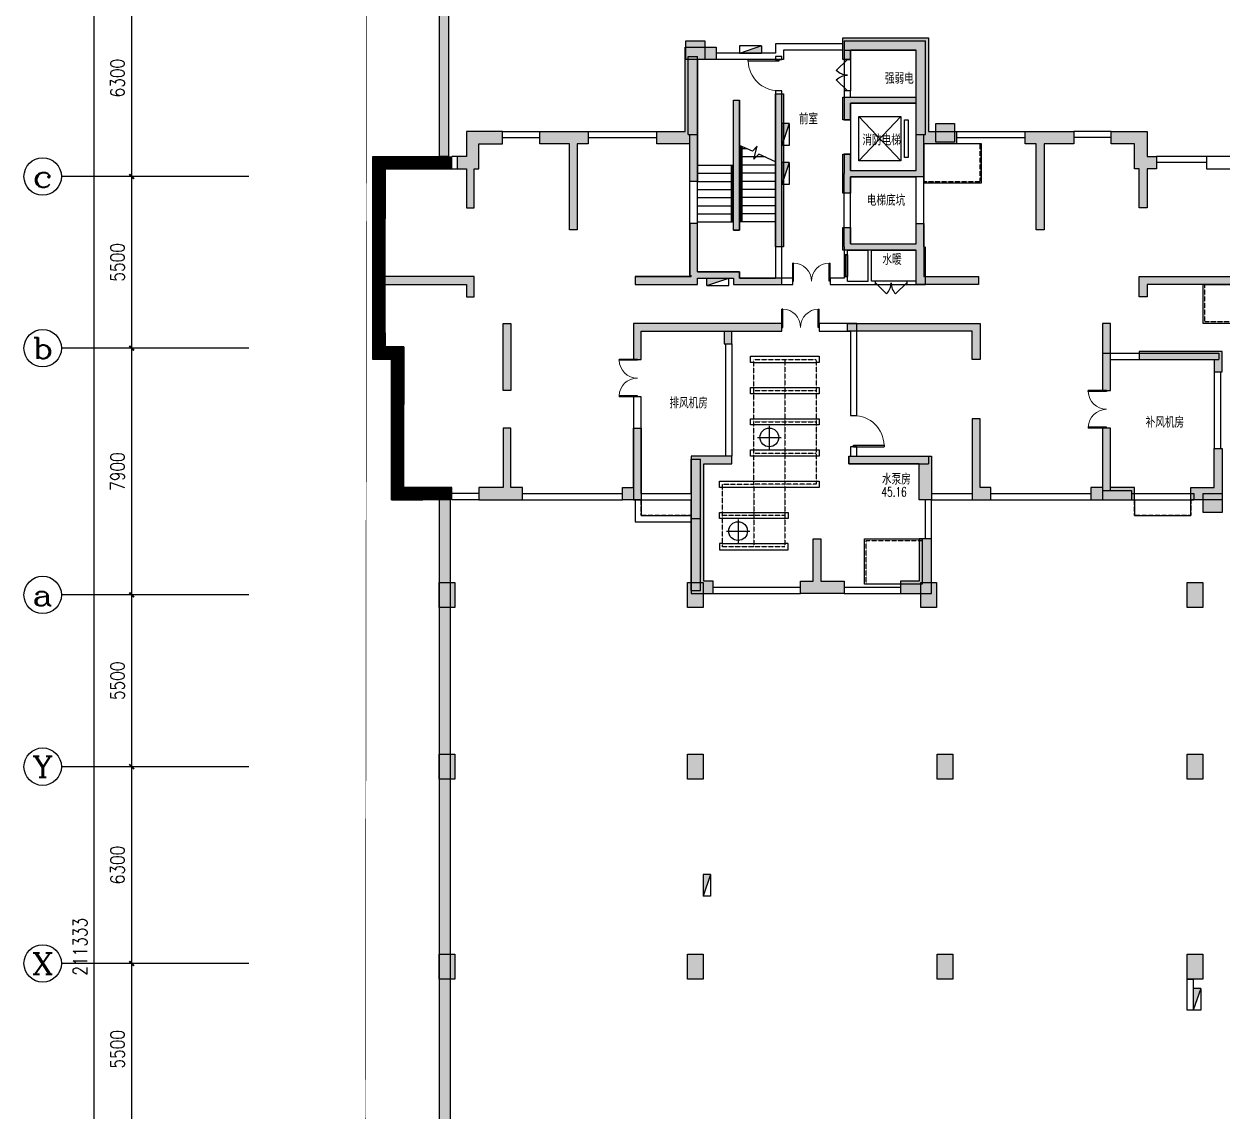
# Model space of a CAD drawing. Extents: x -1348811 to 123514, y -640545 to 749356.
# Drawn here: x -88142 to -49771, y 260032 to 294844 of the extents above; entities that cross this region are included whole.
import ezdxf
from ezdxf.enums import TextEntityAlignment as Align

# ---------------------------------------------------------------- set-up
doc = ezdxf.new("R2010")
doc.units = 0
doc.header["$LTSCALE"] = 10
doc.header["$MEASUREMENT"] = 0
doc.linetypes.add('DASH', pattern=[0.35, 0.25, -0.1])
doc.linetypes.add('DASHDOT', pattern=[25.4, 12.7, -6.35, 0, -6.35])
doc.layers.get('0').update_dxf_attribs({"linetype": 'CONTINUOUS'})
doc.layers.get('Defpoints').update_dxf_attribs({"linetype": 'CONTINUOUS'})
for name, color, linetype in [('AXIS', 3, 'CONTINUOUS'), ('AXIS_TEXT', 7, 'CONTINUOUS'), ('COLU', 1, 'CONTINUOUS'), ('COLU_HATCH', 252, 'CONTINUOUS'), ('DIM_SYMB', 3, 'CONTINUOUS'), ('dxsqt', 1, 'CONTINUOUS'), ('jlq', 1, 'CONTINUOUS'), ('JPS-J-0', 6, 'CONTINUOUS'), ('JPS-WALL', 7, 'CONTINUOUS'), ('JPS-X-TEXT', 1, 'CONTINUOUS'), ('JPS-XHS', 7, 'CONTINUOUS'), ('jz', 121, 'CONTINUOUS'), ('OUTLINE', 93, 'DASH'), ('PUB_HATCH', 9, 'CONTINUOUS'), ('STAIR', 9, 'CONTINUOUS'), ('TEXT', 7, 'CONTINUOUS'), ('wall', 8, 'CONTINUOUS'), ('WINDOW', 4, 'CONTINUOUS'), ('控制线', 5, 'CONTINUOUS'), ('防火分区', 6, 'CONTINUOUS')]:
    doc.layers.add(name, color=color, linetype=linetype)
doc.layers.get('防火分区').off()
doc.styles.add('_TCH_AXIS', font='COMPLEX', dxfattribs={"bigfont": 'GBCBIG'})
doc.styles.add('_TCH_SPACE', font='SIMPLEX', dxfattribs={"bigfont": 'GBCBIG'})
doc.styles.add('COMPLEX', font='COMPLEX')
doc.styles.add('DIM_FONT', font='SIMPLEX', dxfattribs={"width": 0.8, "bigfont": 'HZTXT'})
doc.styles.add('TEXT', font='tjromans.shx', dxfattribs={"width": 0.8, "height": 400, "bigfont": 'tjhztxt.shx'})
doc.dimstyles.new('DIMN150', dxfattribs={"dimscale": 1.5, "dimtxt": 300, "dimasz": 100, "dimexe": 250, "dimexo": 300, "dimgap": 150, "dimtad": 1, "dimdec": 0, "dimzin": 0, "dimdsep": 46, "dimtxsty": 'DIM_FONT', "dimblk": 'ARCHTICK', "dimcen": 0.09, "dimclrt": 7, "dimazin": 2, "dimtfac": 1, "dimtdec": 0, "dimtix": 1, "dimtmove": 2, "dimatfit": 3, "dimfxl": 0, "dimtolj": 1, "dimtzin": 0, "dimarcsym": 0})

# ---------------------------------------------------------------- blocks, each defined once
blk = doc.blocks.new('_ArchTick')
at = {"color": 0, "linetype": 'ByBlock', "const_width": 0.4}
blk.add_lwpolyline([(-0.5, -0.5), (0.5, 0.5)], dxfattribs=at)
blk = doc.blocks.new('*D1627')
at = {"layer": 'AXIS', "color": 0, "lineweight": -2}
for p, q in [((-6752, 0), (-11627, 0)), ((-11252, -211333), (-11252, 0)), ((-6752, -211333), (-11627, -211333))]:
    blk.add_line(p, q, dxfattribs=at)
at = {"layer": 'Defpoints', "color": 0}
for p in [(-11252, 0), (-6302, 0), (-6302, -211333)]:
    blk.add_point(p, dxfattribs=at)
at = {"layer": 'AXIS', "color": 0, "lineweight": -2, "xscale": 150, "yscale": 150, "zscale": 150}
for p, rotation in [((-11252, 0), 90), ((-11252, -211333), 270)]:
    blk.add_blockref('_ArchTick', p, dxfattribs=dict(at, rotation=rotation))
at = {"layer": 'AXIS', "color": 7, "insert": (-11702, -105667), "char_height": 450, "attachment_point": 5, "rotation": 90, "style": 'DIM_FONT'}
blk.add_mtext('\\A1;211333', dxfattribs=at)
blk = doc.blocks.new('*D1645')
at = {"layer": 'AXIS', "color": 0, "lineweight": -2}
for p, q in [((-6752, -106200), (-10427, -106200)), ((-10052, -111700), (-10052, -106200)), ((-6752, -111700), (-10427, -111700))]:
    blk.add_line(p, q, dxfattribs=at)
at = {"layer": 'Defpoints', "color": 0}
for p in [(-10052, -106200), (-6302, -106200), (-6302, -111700)]:
    blk.add_point(p, dxfattribs=at)
at = {"layer": 'AXIS', "color": 0, "lineweight": -2, "xscale": 150, "yscale": 150, "zscale": 150}
for p, rotation in [((-10052, -106200), 90), ((-10052, -111700), 270)]:
    blk.add_blockref('_ArchTick', p, dxfattribs=dict(at, rotation=rotation))
at = {"layer": 'AXIS', "color": 7, "insert": (-10502, -108950), "char_height": 450, "attachment_point": 5, "rotation": 90, "style": 'DIM_FONT'}
blk.add_mtext('\\A1;5500', dxfattribs=at)
blk = doc.blocks.new('*D1646')
at = {"layer": 'AXIS', "color": 0, "lineweight": -2}
for p, q in [((-6752, -99900), (-10427, -99900)), ((-10052, -106200), (-10052, -99900)), ((-6752, -106200), (-10427, -106200))]:
    blk.add_line(p, q, dxfattribs=at)
at = {"layer": 'Defpoints', "color": 0}
for p in [(-10052, -99900), (-6302, -99900), (-6302, -106200)]:
    blk.add_point(p, dxfattribs=at)
at = {"layer": 'AXIS', "color": 0, "lineweight": -2, "xscale": 150, "yscale": 150, "zscale": 150}
for p, rotation in [((-10052, -99900), 90), ((-10052, -106200), 270)]:
    blk.add_blockref('_ArchTick', p, dxfattribs=dict(at, rotation=rotation))
at = {"layer": 'AXIS', "color": 7, "insert": (-10502, -103050), "char_height": 450, "attachment_point": 5, "rotation": 90, "style": 'DIM_FONT'}
blk.add_mtext('\\A1;6300', dxfattribs=at)
blk = doc.blocks.new('*D1647')
at = {"layer": 'AXIS', "color": 0, "lineweight": -2}
for p, q in [((-6752, -94400), (-10427, -94400)), ((-10052, -99900), (-10052, -94400)), ((-6752, -99900), (-10427, -99900))]:
    blk.add_line(p, q, dxfattribs=at)
at = {"layer": 'Defpoints', "color": 0}
for p in [(-10052, -94400), (-6302, -94400), (-6302, -99900)]:
    blk.add_point(p, dxfattribs=at)
at = {"layer": 'AXIS', "color": 0, "lineweight": -2, "xscale": 150, "yscale": 150, "zscale": 150}
for p, rotation in [((-10052, -94400), 90), ((-10052, -99900), 270)]:
    blk.add_blockref('_ArchTick', p, dxfattribs=dict(at, rotation=rotation))
at = {"layer": 'AXIS', "color": 7, "insert": (-10502, -97150), "char_height": 450, "attachment_point": 5, "rotation": 90, "style": 'DIM_FONT'}
blk.add_mtext('\\A1;5500', dxfattribs=at)
blk = doc.blocks.new('*D1648')
at = {"layer": 'AXIS', "color": 0, "lineweight": -2}
for p, q in [((-6752, -86500), (-10427, -86500)), ((-10052, -94400), (-10052, -86500)), ((-6752, -94400), (-10427, -94400))]:
    blk.add_line(p, q, dxfattribs=at)
at = {"layer": 'Defpoints', "color": 0}
for p in [(-10052, -86500), (-6302, -86500), (-6302, -94400)]:
    blk.add_point(p, dxfattribs=at)
at = {"layer": 'AXIS', "color": 0, "lineweight": -2, "xscale": 150, "yscale": 150, "zscale": 150}
for p, rotation in [((-10052, -86500), 90), ((-10052, -94400), 270)]:
    blk.add_blockref('_ArchTick', p, dxfattribs=dict(at, rotation=rotation))
at = {"layer": 'AXIS', "color": 7, "insert": (-10502, -90450), "char_height": 450, "attachment_point": 5, "rotation": 90, "style": 'DIM_FONT'}
blk.add_mtext('\\A1;7900', dxfattribs=at)
blk = doc.blocks.new('*D1649')
at = {"layer": 'AXIS', "color": 0, "lineweight": -2}
for p, q in [((-6752, -81000), (-10427, -81000)), ((-10052, -86500), (-10052, -81000)), ((-6752, -86500), (-10427, -86500))]:
    blk.add_line(p, q, dxfattribs=at)
at = {"layer": 'Defpoints', "color": 0}
for p in [(-10052, -81000), (-6302, -81000), (-6302, -86500)]:
    blk.add_point(p, dxfattribs=at)
at = {"layer": 'AXIS', "color": 0, "lineweight": -2, "xscale": 150, "yscale": 150, "zscale": 150}
for p, rotation in [((-10052, -81000), 90), ((-10052, -86500), 270)]:
    blk.add_blockref('_ArchTick', p, dxfattribs=dict(at, rotation=rotation))
at = {"layer": 'AXIS', "color": 7, "insert": (-10502, -83750), "char_height": 450, "attachment_point": 5, "rotation": 90, "style": 'DIM_FONT'}
blk.add_mtext('\\A1;5500', dxfattribs=at)
blk = doc.blocks.new('*D1650')
at = {"layer": 'AXIS', "color": 0, "lineweight": -2}
for p, q in [((-6752, -74700), (-10427, -74700)), ((-10052, -81000), (-10052, -74700)), ((-6752, -81000), (-10427, -81000))]:
    blk.add_line(p, q, dxfattribs=at)
at = {"layer": 'Defpoints', "color": 0}
for p in [(-10052, -74700), (-6302, -74700), (-6302, -81000)]:
    blk.add_point(p, dxfattribs=at)
at = {"layer": 'AXIS', "color": 0, "lineweight": -2, "xscale": 150, "yscale": 150, "zscale": 150}
for p, rotation in [((-10052, -74700), 90), ((-10052, -81000), 270)]:
    blk.add_blockref('_ArchTick', p, dxfattribs=dict(at, rotation=rotation))
at = {"layer": 'AXIS', "color": 7, "insert": (-10502, -77850), "char_height": 450, "attachment_point": 5, "rotation": 90, "style": 'DIM_FONT'}
blk.add_mtext('\\A1;6300', dxfattribs=at)
blk = doc.blocks.new('_AXISO')
blk.add_circle((0, 0), 0.5)
at = {"layer": 'AXIS_TEXT', "style": 'COMPLEX', "width": 1.041667}
blk.add_attdef('A', text='', height=0.56, dxfattribs=at).set_placement((-0.25, -0.28), (0.25, -0.28), align=Align.FIT)
blk = doc.blocks.new('zw')
at = {"layer": 'COLU_HATCH'}
for points in [[(7900, -54356), (8500, -54356), (8500, -54956), (7900, -54956)], [(15900, -57006), (16500, -57006), (16500, -57606), (15900, -57606)], [(24470, -68856), (25070, -68856), (25070, -69456), (24470, -69456)], [(0, -71700), (500, -71700), (500, -72500), (0, -72500)], [(7950, -71700), (8450, -71700), (8450, -72500), (7950, -72500)], [(15420, -71700), (15920, -71700), (15920, -72500), (15420, -72500)], [(23950, -71700), (24450, -71700), (24450, -72500), (23950, -72500)], [(0, -77200), (500, -77200), (500, -78000), (0, -78000)], [(7950, -77200), (8450, -77200), (8450, -78000), (7950, -78000)], [(15950, -77200), (16450, -77200), (16450, -78000), (15950, -78000)], [(23950, -77200), (24450, -77200), (24450, -78000), (23950, -78000)], [(0, -83600), (500, -83600), (500, -84400), (0, -84400)], [(7950, -83600), (8450, -83600), (8450, -84400), (7950, -84400)], [(15950, -83600), (16450, -83600), (16450, -84400), (15950, -84400)], [(23950, -83600), (24450, -83600), (24450, -84400), (23950, -84400)]]:
    blk.add_hatch(color=256, dxfattribs=at).paths.add_polyline_path(points)
at = {"layer": 'COLU'}
for points in [[(7900, -54356), (8500, -54356), (8500, -54956), (7900, -54956)], [(15900, -57006), (16500, -57006), (16500, -57606), (15900, -57606)], [(24470, -68856), (25070, -68856), (25070, -69456), (24470, -69456)], [(0, -71700), (500, -71700), (500, -72500), (0, -72500)], [(7950, -71700), (8450, -71700), (8450, -72500), (7950, -72500)], [(15420, -71700), (15920, -71700), (15920, -72500), (15420, -72500)], [(23950, -71700), (24450, -71700), (24450, -72500), (23950, -72500)], [(0, -77200), (500, -77200), (500, -78000), (0, -78000)], [(7950, -77200), (8450, -77200), (8450, -78000), (7950, -78000)], [(15950, -77200), (16450, -77200), (16450, -78000), (15950, -78000)], [(23950, -77200), (24450, -77200), (24450, -78000), (23950, -78000)], [(0, -83600), (500, -83600), (500, -84400), (0, -84400)], [(7950, -83600), (8450, -83600), (8450, -84400), (7950, -84400)], [(15950, -83600), (16450, -83600), (16450, -84400), (15950, -84400)], [(23950, -83600), (24450, -83600), (24450, -84400), (23950, -84400)]]:
    blk.add_lwpolyline(points, close=True, dxfattribs=at)
blk = doc.blocks.new('jlqq')
at = {"layer": 'PUB_HATCH'}
for points in [[(1455, -3373), (380, -189), (1234, 97), (1138, 382), (0, 0), (1155, -3422), (1155, -65271), (1455, -65271)], [(1505, -76271), (1155, -76271), (1155, -96915), (65105, -96915), (65105, -96565), (1505, -96565)]]:
    blk.add_hatch(color=256, dxfattribs=at).paths.add_polyline_path(points)
at = {"layer": 'jlq'}
for p, q in [((1155, -3422), (1155, -65271)), ((1455, -3373), (1455, -65271)), ((1455, -65271), (1155, -65271)), ((1155, -76271), (1155, -96915)), ((1505, -76271), (1155, -76271)), ((1505, -76271), (1505, -96565))]:
    blk.add_line(p, q, dxfattribs=at)
blk = doc.blocks.new('DTTT')
at = {"layer": 'jz'}
for p, q in [((748, -792), (-748, 792)), ((-748, -792), (748, 792))]:
    blk.add_line(p, q, dxfattribs=at)
for points in [[(-1003, -673), (-1003, 673), (-871, 673), (-871, -673)], [(-748, -792), (-748, 792), (748, 792), (748, -792)]]:
    blk.add_lwpolyline(points, close=True, dxfattribs=at)
blk = doc.blocks.new('Manhole')
for p, q in [((500, -875), (500, -125)), ((125, -500), (875, -500))]:
    blk.add_line(p, q)
blk.add_circle((500, -500), 300)
blk = doc.blocks.new('DXHS')
at = {"layer": 'JPS-XHS'}
blk.add_hatch(color=256, dxfattribs=at).paths.add_polyline_path([(-350, 240), (-350, 0), (350, 0)])
at = {"layer": 'JPS-XHS', "linetype": 'Continuous'}
for p, q in [((-350, 240), (-350, 0)), ((-350, 240), (350, 240)), ((-350, 0), (350, 0)), ((350, 240), (350, 0))]:
    blk.add_line(p, q, dxfattribs=at)
at = {"layer": 'JPS-XHS'}
blk.add_line((-350, 240), (350, 0), dxfattribs=at)
blk = doc.blocks.new('A$C154042D1')
at = {"layer": 'JPS-XHS'}
for p, rotation in [((13000, -2800), 270), ((13000, -4050), 270), ((44850, -7400), 180)]:
    blk.add_blockref('DXHS', p, dxfattribs=dict(at, rotation=rotation))
at = {"layer": 'JPS-XHS', "xscale": -1}
for p, rotation in [((42800, -2800), 90), ((42800, -4050), 90), ((10950, -7400), 180)]:
    blk.add_blockref('DXHS', p, dxfattribs=dict(at, rotation=rotation))
blk = doc.blocks.new('D-JG--1F')
at = {"layer": 'PUB_HATCH'}
h = blk.add_hatch(color=256, dxfattribs=at)
h.paths.add_polyline_path([(21450, -10000), (19050, -10000), (19050, -10400), (18800, -10400), (18800, -9750), (21450, -9750)])
h.paths.add_polyline_path([(30950, -400), (30950, 300), (28200, 300), (28200, -2700), (27300, -2700), (27300, -3100), (28350, -3100), (28350, -4150), (30700, -4150), (30700, -4675), (30950, -4675), (30950, -3425), (30700, -3425), (30700, -3950), (28600, -3950), (28600, -1800), (30700, -1800), (30700, -2325), (30950, -2325), (30950, -1600), (28600, -1600), (28600, -100), (30700, -100), (30700, -400)])
h.paths.add_polyline_path([(35600, -7600), (35600, -7400), (34450, -7400), (34450, -7600), (32900, -7600), (32900, -7400), (34250, -7400), (34250, -7200), (35600, -7200), (35600, -5650), (35850, -5650), (35850, -7350), (37600, -7350), (37600, -7600)])
h.paths.add_polyline_path([(24750, -3100), (25100, -3100), (25100, -2700), (23550, -2700), (23550, -3100), (24500, -3100), (24500, -5850), (24750, -5850)])
h.paths.add_polyline_path([(39100, -2700), (39100, -3100), (39450, -3100), (39450, -5850), (39700, -5850), (39700, -3100), (40650, -3100), (40650, -2700)])
h.paths.add_polyline_path([(37650, -8850), (37650, -10000), (37400, -10000), (37400, -9100), (34750, -9100), (34750, -9500), (34500, -9500), (34500, -9100), (32900, -9100), (32900, -8850)])
h.paths.add_polyline_path([(42750, -7350), (46000, -7350), (46000, -8250), (45600, -8250), (45600, -7600), (43000, -7600), (43000, -8000), (42750, -8000)])
h.paths.add_polyline_path([(19800, -14100), (19050, -14100), (19050, -12850), (18800, -12850), (18800, -14500), (19800, -14500)])
h.paths.add_polyline_path([(22625, -14100), (23000, -14100), (23000, -14500), (21600, -14500), (21600, -14100), (22375, -14100), (22375, -12200), (22625, -12200)])
h.paths.add_polyline_path([(26800, -14500), (26200, -14500), (26200, -14100), (26550, -14100), (26550, -11900), (26800, -11900)])
h.paths.add_polyline_path([(22625, -11000), (22375, -11000), (22375, -8850), (22625, -8850)])
h.paths.add_polyline_path([(29100, -17100), (29100, -17500), (28100, -17500), (28100, -15750), (28500, -15750), (28500, -17100)])
h.paths.add_polyline_path([(32300, -17100), (31900, -17100), (31900, -15750), (31650, -15750), (31650, -17100), (30900, -17100), (30900, -17500), (32300, -17500)])
h.paths.add_polyline_path([(35800, -17500), (35100, -17500), (35100, -17100), (35400, -17100), (35400, -13350), (34500, -13350), (34500, -13100), (35800, -13100)])
h.paths.add_polyline_path([(28100, -14500), (28500, -14500), (28500, -13350), (30750, -13350), (30750, -13100), (28100, -13100)])
h.paths.add_polyline_path([(26800, -10000), (26800, -9100), (30800, -9100), (30800, -8850), (26550, -8850), (26550, -10000)])
h.paths.add_polyline_path([(28350, -5650), (28350, -7350), (26600, -7350), (26600, -7600), (28600, -7600), (28600, -6500), (30950, -6500), (30950, -6500), (30950, -5775), (30700, -5775), (30700, -6300), (28600, -6300), (28600, -5650)])
h.paths.add_polyline_path([(33100, -1500), (32850, -1500), (32850, -6400), (33100, -6400)])
h.paths.add_polyline_path([(35600, -400), (35600, -4300), (35850, -4300), (35850, -3100), (36900, -3100), (36900, -2700), (36000, -2700), (36000, 0), (35000, 0), (35000, -400)])
h.paths.add_polyline_path([(38000, -14100), (37650, -14100), (37650, -12200), (37400, -12200), (37400, -14500), (38000, -14500)])
h.paths.add_polyline_path([(41575, -8850), (41575, -11000), (41825, -11000), (41825, -8850)])
h.paths.add_polyline_path([(42600, -14100), (42600, -14500), (41200, -14500), (41200, -14100), (41575, -14100), (41575, -12200), (41825, -12200), (41825, -14100)])
h.paths.add_polyline_path([(45000, -14100), (45000, -12850), (45400, -12850), (45400, -14500), (44400, -14500), (44400, -14100)])
h.paths.add_polyline_path([(45600, -9150), (45600, -9600), (45000, -9600), (45000, -10000), (45000, -10000), (45000, -11450), (45400, -11450), (45400, -10000), (46000, -10000), (46000, -9150)])
h.paths.add_polyline_path([(45600, -3900), (45600, -5500), (46000, -5500), (46000, -3500), (44900, -3500), (44900, -3900)])
h.paths.add_polyline_path([(34250, -1700), (34250, -5860), (34450, -5860), (34450, -1700)])
h.paths.add_polyline_path([(34250, -1700), (34250, -5860), (34450, -5860), (34450, -1700)])
h.paths.add_polyline_path([(14550, -7350), (21450, -7350), (21450, -8000), (21200, -8000), (21200, -7600), (18125, -7600), (18125, -10000), (17875, -10000), (17875, -7600), (14800, -7600), (14800, -8000), (14550, -8000)])
h.paths.add_polyline_path([(14550, -10000), (16950, -10000), (16950, -10400), (17200, -10400), (17200, -9750), (14550, -9750)])
h.paths.add_polyline_path([(5050, -400), (5050, 300), (7800, 300), (7800, -2700), (8700, -2700), (8700, -3100), (7650, -3100), (7650, -4150), (5300, -4150), (5300, -4675), (5050, -4675), (5050, -3425), (5300, -3425), (5300, -3950), (7400, -3950), (7400, -1800), (5300, -1800), (5300, -2325), (5050, -2325), (5050, -1600), (7400, -1600), (7400, -100), (5300, -100), (5300, -400)])
h.paths.add_polyline_path([(400, -7600), (400, -7400), (1550, -7400), (1550, -7600), (3100, -7600), (3100, -7400), (1750, -7400), (1750, -7200), (400, -7200), (400, -5650), (150, -5650), (150, -7350), (-1600, -7350), (-1600, -7600)])
h.paths.add_polyline_path([(11250, -3100), (10900, -3100), (10900, -2700), (12450, -2700), (12450, -3100), (11500, -3100), (11500, -5850), (11250, -5850)])
h.paths.add_polyline_path([(-3100, -2700), (-3100, -3100), (-3450, -3100), (-3450, -5850), (-3700, -5850), (-3700, -3100), (-4650, -3100), (-4650, -2700)])
h.paths.add_polyline_path([(-1650, -8850), (-1650, -10000), (-1400, -10000), (-1400, -9100), (1250, -9100), (1250, -9500), (1500, -9500), (1500, -9100), (3100, -9100), (3100, -8850)])
h.paths.add_polyline_path([(-6750, -7350), (-10000, -7350), (-10000, -8250), (-9600, -8250), (-9600, -7600), (-7000, -7600), (-7000, -8000), (-6750, -8000)])
h.paths.add_polyline_path([(16200, -14100), (16950, -14100), (16950, -12850), (17200, -12850), (17200, -14500), (16200, -14500)])
h.paths.add_polyline_path([(13375, -14100), (13000, -14100), (13000, -14500), (14400, -14500), (14400, -14100), (13625, -14100), (13625, -12200), (13375, -12200)])
h.paths.add_polyline_path([(9200, -14500), (9800, -14500), (9800, -14100), (9450, -14100), (9450, -11900), (9200, -11900)])
h.paths.add_polyline_path([(13375, -11000), (13625, -11000), (13625, -8850), (13375, -8850)])
h.paths.add_polyline_path([(6900, -17100), (6900, -17500), (7900, -17500), (7900, -15750), (7500, -15750), (7500, -17100)])
h.paths.add_polyline_path([(3700, -17100), (4100, -17100), (4100, -15750), (4350, -15750), (4350, -17100), (5100, -17100), (5100, -17500), (3700, -17500)])
h.paths.add_polyline_path([(200, -17500), (900, -17500), (900, -17100), (600, -17100), (600, -13350), (1500, -13350), (1500, -13100), (200, -13100)])
h.paths.add_polyline_path([(7900, -14500), (7500, -14500), (7500, -13350), (5250, -13350), (5250, -13100), (7900, -13100)])
h.paths.add_polyline_path([(9200, -10000), (9200, -9100), (5200, -9100), (5200, -8850), (9450, -8850), (9450, -10000)])
h.paths.add_polyline_path([(7650, -5650), (7650, -7350), (9400, -7350), (9400, -7600), (7400, -7600), (7400, -6500), (5050, -6500), (5050, -6500), (5050, -5775), (5300, -5775), (5300, -6300), (7400, -6300), (7400, -5650)])
h.paths.add_polyline_path([(2900, -1500), (3150, -1500), (3150, -6400), (2900, -6400)])
h.paths.add_polyline_path([(400, -400), (400, -4300), (150, -4300), (150, -3100), (-900, -3100), (-900, -2700), (0, -2700), (0, 0), (1000, 0), (1000, -400)])
h.paths.add_polyline_path([(-2000, -14100), (-1650, -14100), (-1650, -12200), (-1400, -12200), (-1400, -14500), (-2000, -14500)])
h.paths.add_polyline_path([(-5575, -8850), (-5575, -11000), (-5825, -11000), (-5825, -8850)])
h.paths.add_polyline_path([(-6600, -14100), (-6600, -14500), (-5200, -14500), (-5200, -14100), (-5575, -14100), (-5575, -12200), (-5825, -12200), (-5825, -14100)])
h.paths.add_polyline_path([(-9000, -14100), (-9000, -12850), (-9400, -12850), (-9400, -14500), (-8400, -14500), (-8400, -14100)])
h.paths.add_polyline_path([(-9600, -9150), (-9600, -9600), (-9000, -9600), (-9000, -10000), (-9000, -10000), (-9000, -11450), (-9400, -11450), (-9400, -10000), (-10000, -10000), (-10000, -9150)])
h.paths.add_polyline_path([(-9600, -3900), (-9600, -5500), (-10000, -5500), (-10000, -3500), (-8900, -3500), (-8900, -3900)])
h.paths.add_polyline_path([(1750, -1700), (1750, -5860), (1550, -5860), (1550, -1700)])
h.paths.add_polyline_path([(1750, -1700), (1750, -5860), (1550, -5860), (1550, -1700)])
edge = h.paths.add_edge_path(flags=17)
edge.add_line((17875, -5500), (18125, -5500))
edge.add_line((18125, -5500), (18125, -3900))
edge.add_line((18125, -3900), (19300, -3900))
edge.add_line((19300, -3900), (19300, -3500))
edge.add_line((19300, -3500), (16700, -3500))
edge.add_line((16700, -3500), (16700, -3900))
edge.add_line((16700, -3900), (17875, -3900))
edge.add_line((17875, -3900), (17875, -5500))
edge.add_line((17875, -5500), (18125, -5500))
h.paths.add_polyline_path([(17875, -5500), (18125, -5500), (18125, -3900), (19300, -3900), (19300, -3500), (16700, -3500), (16700, -3900), (17875, -3900)], flags=17)
edge = h.paths.add_edge_path()
edge.add_line((21600, -3100), (22350, -3100))
edge.add_line((22350, -3100), (22350, -2700))
edge.add_line((22350, -2700), (21200, -2700))
edge.add_line((21200, -2700), (21200, -3500))
edge.add_line((21200, -3500), (20900, -3500))
edge.add_line((20900, -3500), (20900, -3900))
edge.add_line((20900, -3900), (21200, -3900))
edge.add_line((21200, -3900), (21200, -5150))
edge.add_line((21200, -5150), (21450, -5150))
edge.add_line((21450, -5150), (21450, -3900))
edge.add_line((21450, -3900), (21600, -3900))
edge.add_line((21600, -3900), (21600, -3100))
edge.add_line((42600, -3100), (41850, -3100))
edge.add_line((41850, -3100), (41850, -2700))
edge.add_line((41850, -2700), (43000, -2700))
edge.add_line((43000, -2700), (43000, -3500))
edge.add_line((43000, -3500), (43300, -3500))
edge.add_line((43300, -3500), (43300, -3900))
edge.add_line((43300, -3900), (43000, -3900))
edge.add_line((43000, -3900), (43000, -5150))
edge.add_line((43000, -5150), (42750, -5150))
edge.add_line((42750, -5150), (42750, -3900))
edge.add_line((42750, -3900), (42600, -3900))
edge.add_line((42600, -3900), (42600, -3100))
edge.add_line((14400, -3100), (13650, -3100))
edge.add_line((13650, -3100), (13650, -2700))
edge.add_line((13650, -2700), (14800, -2700))
edge.add_line((14800, -2700), (14800, -3500))
edge.add_line((14800, -3500), (15100, -3500))
edge.add_line((15100, -3500), (15100, -3900))
edge.add_line((15100, -3900), (14800, -3900))
edge.add_line((14800, -3900), (14800, -5150))
edge.add_line((14800, -5150), (14550, -5150))
edge.add_line((14550, -5150), (14550, -3900))
edge.add_line((14550, -3900), (14400, -3900))
edge.add_line((14400, -3900), (14400, -3100))
edge.add_line((-6600, -3100), (-5850, -3100))
edge.add_line((-5850, -3100), (-5850, -2700))
edge.add_line((-5850, -2700), (-7000, -2700))
edge.add_line((-7000, -2700), (-7000, -3500))
edge.add_line((-7000, -3500), (-7300, -3500))
edge.add_line((-7300, -3500), (-7300, -3900))
edge.add_line((-7300, -3900), (-7000, -3900))
edge.add_line((-7000, -3900), (-7000, -5150))
edge.add_line((-7000, -5150), (-6750, -5150))
edge.add_line((-6750, -5150), (-6750, -3900))
edge.add_line((-6750, -3900), (-6600, -3900))
edge.add_line((-6600, -3900), (-6600, -3100))
for points in [[(1750, -1700), (1550, -1700), (1550, -5860), (1750, -5860)], [(-5850, -3100), (-5850, -2700), (-7000, -2700), (-7000, -3500), (-7300, -3500), (-7300, -3900), (-7000, -3900), (-7000, -5150), (-6750, -5150), (-6750, -3900), (-6600, -3900), (-6600, -3100)], [(14400, -3900), (14550, -3900), (14550, -5150), (14800, -5150), (14800, -3900), (15100, -3900), (15100, -3500), (14800, -3500), (14800, -2700), (13650, -2700), (13650, -3100), (14400, -3100)]]:
    blk.add_hatch(color=256, dxfattribs=at).paths.add_polyline_path(points)
at = {"layer": 'dxsqt'}
for points in [[(400, -400), (400, -4300), (150, -4300), (150, -3100), (-900, -3100), (-900, -2700), (0, -2700), (0, 0), (1000, 0), (1000, -400), (400, -400)], [(5050, -400), (5050, 300), (7800, 300), (7800, -2700), (8700, -2700), (8700, -3100), (7650, -3100), (7650, -4150), (5300, -4150), (5300, -4675), (5050, -4675), (5050, -3425), (5300, -3425), (5300, -3950), (7400, -3950), (7400, -1800), (5300, -1800), (5300, -2325), (5050, -2325), (5050, -1600), (7400, -1600), (7400, -100), (5300, -100), (5300, -400), (5050, -400)], [(-6600, -3100), (-5850, -3100), (-5850, -2700), (-7000, -2700), (-7000, -3500), (-7300, -3500), (-7300, -3900), (-7000, -3900), (-7000, -5150), (-6750, -5150), (-6750, -3900), (-6600, -3900), (-6600, -3100)], [(-3100, -2700), (-3100, -3100), (-3450, -3100), (-3450, -5850), (-3700, -5850), (-3700, -3100), (-4650, -3100), (-4650, -2700), (-3100, -2700)], [(11250, -3100), (10900, -3100), (10900, -2700), (12450, -2700), (12450, -3100), (11500, -3100), (11500, -5850), (11250, -5850), (11250, -3100)], [(14400, -3100), (13650, -3100), (13650, -2700), (14800, -2700), (14800, -3500), (15100, -3500), (15100, -3900), (14800, -3900), (14800, -5150), (14550, -5150), (14550, -3900), (14400, -3900), (14400, -3100)], [(-9600, -3900), (-9600, -5500), (-10000, -5500), (-10000, -3500), (-8900, -3500), (-8900, -3900), (-9600, -3900)], [(17875, -5500), (18125, -5500), (18125, -3900), (19300, -3900), (19300, -3500), (16700, -3500), (16700, -3900), (17875, -3900), (17875, -5500), (18125, -5500)], [(7650, -5650), (7650, -7350), (9400, -7350), (9400, -7600), (7400, -7600), (7400, -6500), (5050, -6500), (5050, -6500), (5050, -6500), (5050, -5775), (5300, -5775), (5300, -6300), (7400, -6300), (7400, -5650), (7650, -5650)], [(-6750, -7350), (-10000, -7350), (-10000, -8250), (-9600, -8250), (-9600, -7600), (-7000, -7600), (-7000, -8000), (-6750, -8000), (-6750, -7350)], [(14550, -7350), (21450, -7350), (21450, -8000), (21200, -8000), (21200, -7600), (18125, -7600), (18125, -10000), (17875, -10000), (17875, -7600), (14800, -7600), (14800, -8000), (14550, -8000), (14550, -7350)], [(-9600, -9150), (-9600, -9600), (-9000, -9600), (-9000, -10000), (-9000, -10000), (-9000, -11450), (-9400, -11450), (-9400, -10000), (-10000, -10000), (-10000, -9150), (-9600, -9150)], [(-1650, -8850), (-1650, -10000), (-1400, -10000), (-1400, -9100), (1250, -9100), (1250, -9500), (1500, -9500), (1500, -9100), (3100, -9100), (3100, -8850), (-1650, -8850)], [(-6600, -14100), (-6600, -14500), (-5200, -14500), (-5200, -14100), (-5575, -14100), (-5575, -12200), (-5825, -12200), (-5825, -14100), (-6600, -14100)], [(9200, -14500), (9800, -14500), (9800, -14100), (9450, -14100), (9450, -11900), (9200, -11900), (9200, -14500)], [(13375, -14100), (13000, -14100), (13000, -14500), (14400, -14500), (14400, -14100), (13625, -14100), (13625, -12200), (13375, -12200), (13375, -14100)], [(-9000, -14100), (-9000, -12850), (-9400, -12850), (-9400, -14500), (-8400, -14500), (-8400, -14100), (-9000, -14100)], [(16200, -14100), (16950, -14100), (16950, -12850), (17200, -12850), (17200, -14500), (16200, -14500), (16200, -14100)], [(200, -17500), (900, -17500), (900, -17100), (600, -17100), (600, -13350), (1500, -13350), (1500, -13100), (200, -13100), (200, -17500)], [(7900, -14500), (7500, -14500), (7500, -13350), (5250, -13350), (5250, -13100), (7900, -13100), (7900, -14500)], [(3700, -17100), (4100, -17100), (4100, -15750), (4350, -15750), (4350, -17100), (5100, -17100), (5100, -17500), (3700, -17500), (3700, -17100)], [(6900, -17100), (6900, -17500), (7900, -17500), (7900, -15750), (7500, -15750), (7500, -17100), (6900, -17100)]]:
    blk.add_lwpolyline(points, dxfattribs=at)
for points in [[(2900, -1500), (3150, -1500), (3150, -6400), (2900, -6400)], [(1750, -1700), (1750, -5860), (1550, -5860), (1550, -1700)], [(1750, -1700), (1750, -5860), (1550, -5860), (1550, -1700)], [(400, -7600), (400, -7400), (1550, -7400), (1550, -7600), (3100, -7600), (3100, -7400), (1750, -7400), (1750, -7200), (400, -7200), (400, -5650), (150, -5650), (150, -7350), (-1600, -7350), (-1600, -7600)], [(-5575, -8850), (-5575, -11000), (-5825, -11000), (-5825, -8850)], [(9200, -10000), (9200, -9100), (5200, -9100), (5200, -8850), (9450, -8850), (9450, -10000)], [(13375, -11000), (13625, -11000), (13625, -8850), (13375, -8850)], [(14550, -10000), (16950, -10000), (16950, -10400), (17200, -10400), (17200, -9750), (14550, -9750)], [(-2000, -14100), (-1650, -14100), (-1650, -12200), (-1400, -12200), (-1400, -14500), (-2000, -14500)]]:
    blk.add_lwpolyline(points, close=True, dxfattribs=at)
blk = doc.blocks.new('$DorLib2D$00000002')
for p, q in [((-0.5, 0), (-0.5, 0.4875)), ((-0.475, 0.4875), (-0.5, 0.4875)), ((-0.475, 0), (-0.475, 0.4875)), ((0.475, 0), (0.475, 0.4875)), ((0.475, 0.4875), (0.5, 0.4875)), ((0.5, 0), (0.5, 0.4875)), ((-0.5, 0), (-0.475, 0)), ((0.5, 0), (0.475, 0))]:
    blk.add_line(p, q)
at = {"lineweight": 13}
for centre, start, end in [((-0.4875, 0), 0, 88.53072), ((0.4875, 0), 91.46928, 180)]:
    blk.add_arc(centre, 0.4875, start, end, dxfattribs=at)
blk = doc.blocks.new('$DorLib2D$00000001')
for p, q in [((0.45, 0.975), (0.5, 0.975)), ((0.45, 0), (0.45, 0.975)), ((0.5, 0), (0.5, 0.975)), ((0.5, 0), (0.45, 0))]:
    blk.add_line(p, q)
at = {"lineweight": 13}
blk.add_arc((0.475, 0), 0.975, 91.4693, 180, dxfattribs=at)
blk = doc.blocks.new('$WINLIB2D$00000001')
for p, q in [((-0.5, 0.5), (0.5, 0.5)), ((-0.5, 0.5), (-0.5, -0.5)), ((0.5, 0.167), (-0.5, 0.167)), ((0.5, -0.5), (0.5, 0.5)), ((0.5, -0.167), (-0.5, -0.167)), ((-0.5, -0.5), (0.5, -0.5))]:
    blk.add_line(p, q)
blk = doc.blocks.new('$DorLib2D$00000116')
at = {"color": 0}
for p, q in [((-0.5, 0), (-0.146, 0.354)), ((0.5, 0), (0.146, 0.354))]:
    blk.add_line(p, q, dxfattribs=at)
for centre, start, end in [((-0.5, 0), 0, 45), ((0.5, 0), 135, 180)]:
    blk.add_arc(centre, 0.5, start, end, dxfattribs=at)
blk = doc.blocks.new('zzzz')
at = {"layer": 'DIM_SYMB'}
blk.add_lwpolyline([(-13430, -76214), (-13967, -75972), (-14123, -76132), (-14017, -75718), (-14172, -75879), (-14580, -75694)], dxfattribs=at)
for points in [[(-15390, -76324, 0, 0, 0), (-15390, -77844, 80, 0, 0), (-15390, -78144, 0, 0, 0)], [(-13970, -78144, 0, 0, 0), (-13970, -76476, 80, 0, 0), (-13970, -76176, 0, 0, 0)]]:
    blk.add_lwpolyline(points, format="xyseb", dxfattribs=at)
at = {"layer": 'JPS-J-0', "linetype": 'DASH'}
for p, q in [((-13130, -82544), (-13130, -86544)), ((-14130, -83544), (-12130, -83544)), ((-14130, -84544), (-12130, -84544)), ((-14130, -85544), (-12130, -85544)), ((-13130, -86544), (-14130, -86544)), ((-14130, -86544), (-14130, -88544)), ((-13130, -87544), (-15130, -87544))]:
    blk.add_line(p, q, dxfattribs=at)
for points in [[(-8680, -75644), (-8680, -76844), (-6880, -76844), (-6880, -75644)], [(320, -80144), (1520, -80144), (1520, -81344), (320, -81344)], [(-8730, -88344), (-8730, -89744), (-10530, -89744), (-10530, -88344)]]:
    blk.add_lwpolyline(points, close=True, dxfattribs=at)
at = {"layer": 'JPS-J-0'}
for points in [[(-8680, -75644), (-8680, -76894), (-6830, -76894), (-6830, -75644)], [(270, -80144), (1520, -80144), (1520, -81394), (270, -81394)], [(-8730, -88294), (-8730, -89744), (-10580, -89744), (-10580, -88294)]]:
    blk.add_lwpolyline(points, close=True, dxfattribs=at)
at = {"layer": 'JPS-J-0', "color": 2}
for points in [[(-14130, -82644), (-14230, -82644), (-14230, -82444), (-12030, -82444), (-12030, -82644), (-12130, -82644)], [(-14130, -82644), (-12130, -82644)], [(-14130, -83644), (-14230, -83644), (-14230, -83444), (-14130, -83444)], [(-14130, -83444), (-12130, -83444)], [(-12130, -83644), (-14130, -83644)], [(-12130, -83444), (-12030, -83444), (-12030, -83644), (-12130, -83644)], [(-14130, -84644), (-14230, -84644), (-14230, -84444), (-14130, -84444)], [(-14130, -84444), (-12130, -84444)], [(-12130, -84644), (-14130, -84644)], [(-12130, -84444), (-12030, -84444), (-12030, -84644), (-12130, -84644)], [(-14130, -85644), (-14230, -85644), (-14230, -85444), (-14130, -85444)], [(-14130, -85444), (-12130, -85444)], [(-12130, -85444), (-12030, -85444), (-12030, -85644), (-12130, -85644)], [(-12130, -85644), (-14130, -85644)], [(-15130, -86644), (-15230, -86644), (-15230, -86444), (-15130, -86444)], [(-15130, -86444), (-12130, -86444)], [(-12130, -86644), (-15130, -86644)], [(-12130, -86444), (-12030, -86444), (-12030, -86644), (-12130, -86644)], [(-15130, -87644), (-15230, -87644), (-15230, -87444), (-15130, -87444)], [(-15130, -87444), (-13130, -87444)], [(-13130, -87444), (-13030, -87444), (-13030, -87644), (-13130, -87644)], [(-13130, -87644), (-15130, -87644)], [(-15130, -88444), (-15230, -88444), (-15230, -88644), (-13030, -88644), (-13030, -88444), (-13130, -88444)], [(-15130, -88444), (-13130, -88444)]]:
    blk.add_lwpolyline(points, dxfattribs=at)
at = {"layer": 'JPS-J-0', "linetype": 'DASH'}
for points in [[(-14130, -86544), (-14130, -82544), (-12130, -82544), (-12130, -86544), (-13130, -86544), (-13130, -88544), (-15130, -88544), (-15130, -86544), (-14130, -86544)], [(-14130, -85544), (-12130, -85544)]]:
    blk.add_lwpolyline(points, dxfattribs=at)
at = {"layer": 'OUTLINE'}
for points in [[(-17730, -87044), (-16130, -87044), (-16130, -87544), (-17730, -87544)], [(-1930, -87044), (-130, -87044), (-130, -87544), (-1930, -87544)]]:
    blk.add_lwpolyline(points, close=True, dxfattribs=at)
at = {"layer": 'PUB_HATCH', "const_width": 400}
blk.add_lwpolyline([(-24000, -87044), (-24000, -86844), (-25530, -86844), (-25530, -82344), (-26130, -82344), (-26130, -76244), (-24000, -76244), (-24000, -76044)], dxfattribs=at)
at = {"layer": 'STAIR'}
for p, q in [((-11030, -74869), (-11030, -75969)), ((-14550, -75804), (-14580, -75804)), ((-14550, -75708), (-14550, -78144)), ((-14510, -75726), (-14510, -78144)), ((-14337, -75804), (-14510, -75804)), ((-14039, -75804), (-14100, -75804)), ((-15930, -76324), (-14850, -76324)), ((-14850, -76324), (-14850, -78144)), ((-14850, -76324), (-14810, -76324)), ((-14810, -76324), (-14810, -78144)), ((-14810, -76324), (-14780, -76324)), ((-14550, -76064), (-14580, -76064)), ((-14550, -76324), (-14580, -76324)), ((-13762, -76064), (-14510, -76064)), ((-13430, -76324), (-14510, -76324)), ((-15930, -76584), (-14850, -76584)), ((-14850, -76584), (-14810, -76584)), ((-14810, -76584), (-14780, -76584)), ((-14810, -76584), (-14780, -76584)), ((-14550, -76584), (-14580, -76584)), ((-13430, -76584), (-14510, -76584)), ((-15930, -76844), (-14850, -76844)), ((-15930, -77104), (-14850, -77104)), ((-14850, -77104), (-14810, -77104)), ((-14810, -76844), (-14780, -76844)), ((-14810, -77104), (-14780, -77104)), ((-14810, -77104), (-14780, -77104)), ((-14550, -76844), (-14580, -76844)), ((-14550, -77104), (-14580, -77104)), ((-13430, -76844), (-14510, -76844)), ((-13430, -77104), (-14510, -77104)), ((-15930, -77364), (-14850, -77364)), ((-14810, -77364), (-14780, -77364)), ((-14550, -77364), (-14580, -77364)), ((-13430, -77364), (-14510, -77364)), ((-15930, -77624), (-14850, -77624)), ((-15930, -77884), (-14850, -77884)), ((-14810, -77624), (-14780, -77624)), ((-14810, -77624), (-14780, -77624)), ((-14810, -77884), (-14780, -77884)), ((-14550, -77624), (-14580, -77624)), ((-14550, -77884), (-14580, -77884)), ((-13430, -77624), (-14510, -77624)), ((-13430, -77884), (-14510, -77884)), ((-15930, -78144), (-14780, -78144)), ((-13430, -78144), (-14580, -78144))]:
    blk.add_line(p, q, dxfattribs=at)
at = {"layer": 'wall'}
for p, q in [((-11230, -72344), (-8630, -72344)), ((-11230, -72344), (-11230, -72644)), ((-8630, -74244), (-8630, -72344)), ((-16230, -75344), (-16230, -72844)), ((-16230, -72844), (-15930, -72844)), ((-15930, -75344), (-15930, -72844)), ((-13430, -72844), (-13430, -72944)), ((-13230, -72844), (-13430, -72844)), ((-13230, -72944), (-13230, -72844)), ((-11230, -72644), (-8930, -72644)), ((-11230, -72644), (-11230, -72944)), ((-11030, -72944), (-11030, -72644)), ((-8930, -74244), (-8930, -72644)), ((-13430, -72944), (-13230, -72944)), ((-11230, -72944), (-11030, -72944)), ((-13230, -73944), (-13430, -73944)), ((-13430, -73944), (-13430, -79944)), ((-13230, -79944), (-13230, -73944)), ((-11030, -73944), (-11230, -73944)), ((-11230, -73944), (-11230, -74244)), ((-11030, -74144), (-11030, -73944)), ((-14780, -78404), (-14780, -74244)), ((-14780, -74244), (-14580, -74244)), ((-14580, -78404), (-14580, -74244)), ((-11230, -74244), (-11230, -74869)), ((-11227, -74221), (-11227, -74221)), ((-11033, -74267), (-11033, -74267)), ((-11030, -74144), (-8930, -74144)), ((-11030, -74869), (-11030, -74344)), ((-11030, -74344), (-8930, -74344)), ((-8930, -75344), (-8930, -74244)), ((-8630, -75344), (-8630, -74244)), ((-11230, -74869), (-11030, -74869)), ((-22180, -75244), (-20980, -75244)), ((-22180, -75444), (-20980, -75444)), ((-19430, -75244), (-17230, -75244)), ((-19430, -75444), (-17230, -75444)), ((-16230, -75344), (-15930, -75344)), ((-16180, -79844), (-16180, -75344)), ((-15930, -79744), (-15930, -75344)), ((-8930, -76494), (-8930, -75344)), ((-8930, -75344), (-8630, -75344)), ((-8680, -76594), (-8680, -75344)), ((-7630, -75244), (-5430, -75244)), ((-7630, -75444), (-5430, -75444)), ((-2680, -75244), (-3880, -75244)), ((-2680, -75444), (-3880, -75444)), ((-11030, -75969), (-11230, -75969)), ((-11230, -75969), (-11230, -76594)), ((-11030, -76494), (-11030, -75969)), ((-23630, -76044), (-23800, -76044)), ((-23800, -76044), (-23800, -76044)), ((370, -76044), (-1230, -76044)), ((370, -76244), (-1230, -76244)), ((-23800, -76444), (-23630, -76444)), ((-11230, -78944), (-11230, -76594)), ((-11030, -76494), (-8930, -76494)), ((-11030, -78844), (-11030, -76694)), ((-11030, -76694), (-8930, -76694)), ((-8930, -78844), (-8930, -76694)), ((-8680, -78944), (-8680, -76594)), ((-14780, -78404), (-14580, -78404)), ((-11230, -78944), (-11230, -79194)), ((-11130, -79194), (-11130, -79044)), ((-11130, -79044), (-10460, -79044)), ((-11030, -78844), (-10460, -78844)), ((-10460, -78844), (-8930, -78844)), ((-10460, -80044), (-10460, -79044)), ((-10360, -80044), (-10360, -79044)), ((-10360, -79044), (-8930, -79044)), ((-8930, -80044), (-8930, -79044)), ((-8630, -80144), (-8630, -78944)), ((-11230, -79194), (-11130, -79194)), ((-15930, -79744), (-14580, -79744)), ((-14580, -79744), (-14580, -79944)), ((-17930, -79894), (-16130, -79894)), ((-17930, -79894), (-17930, -80144)), ((-17930, -80144), (-15930, -80144)), ((-16130, -79894), (-16130, -79844)), ((-15930, -80144), (-15930, -79944)), ((-15930, -79944), (-14780, -79944)), ((-14780, -79944), (-14780, -80144)), ((-14780, -80144), (-13330, -80144)), ((-14580, -79944), (-13430, -79944)), ((-13330, -80144), (-12880, -80144)), ((-12880, -79944), (-13230, -79944)), ((-12880, -80144), (-12880, -79944)), ((-11230, -79944), (-11680, -79944)), ((-11680, -79944), (-11680, -80144)), ((-11680, -80144), (-11130, -80144)), ((-11130, -79894), (-11230, -79894)), ((-11230, -79894), (-11230, -79944)), ((-11130, -80044), (-11130, -79894)), ((-11130, -80044), (-10460, -80044)), ((-11130, -80144), (-10460, -80144)), ((-10460, -80144), (-10230, -80144)), ((-10230, -80044), (-10360, -80044)), ((-10230, -80144), (-10230, -80044)), ((-8930, -80044), (-9230, -80044)), ((-9230, -80044), (-9230, -80144)), ((-9230, -80144), (-8630, -80144)), ((-13230, -81394), (-17980, -81394)), ((-17980, -81394), (-17980, -82544)), ((-17730, -81644), (-13230, -81644)), ((-17730, -82544), (-17730, -81644)), ((-13230, -81644), (-13230, -81394)), ((-10830, -81394), (-12030, -81394)), ((-12030, -81394), (-12030, -81644)), ((-12030, -81644), (-11030, -81644)), ((-11030, -81644), (-11030, -84344)), ((-10830, -84344), (-10830, -81394)), ((-15030, -82044), (-15030, -85644)), ((-14830, -82044), (-14830, -85644)), ((-2955, -82344), (-2955, -83544)), ((-2955, -82344), (770, -82344)), ((770, -82344), (770, -82544)), ((-17980, -82544), (-17730, -82544)), ((-2705, -83544), (-2705, -82544)), ((-2705, -82544), (770, -82544)), ((620, -82944), (620, -85394)), ((820, -82944), (820, -85394)), ((-2955, -83544), (-2705, -83544)), ((-17730, -83744), (-17980, -83744)), ((-17980, -83744), (-17980, -87044)), ((-17730, -86844), (-17730, -83744)), ((-11030, -84344), (-10830, -84344)), ((-2705, -84744), (-2955, -84744)), ((-2955, -84744), (-2955, -86744)), ((-2705, -86744), (-2705, -84744)), ((-10830, -85344), (-11030, -85344)), ((-11030, -85344), (-11030, -85644)), ((-10830, -85644), (-10830, -85344)), ((-16130, -86844), (-16130, -85744)), ((-16130, -85744), (-15830, -85744)), ((-15830, -86944), (-15830, -85744)), ((-11080, -85644), (-11030, -85644)), ((-11080, -85644), (-11080, -85894)), ((-11080, -85894), (-10930, -85894)), ((-10930, -85894), (-8530, -85894)), ((-10830, -85644), (-8530, -85644)), ((-8530, -85644), (-8530, -85894)), ((-24200, -87044), (-24200, -87044)), ((-22930, -86844), (-23800, -86844)), ((-22930, -87044), (-23800, -87044)), ((-21530, -86844), (-18330, -86844)), ((-21530, -87044), (-18330, -87044)), ((-17980, -87044), (-16130, -87044)), ((-17730, -86844), (-16130, -86844)), ((-16130, -87644), (-16130, -87044)), ((-15830, -87644), (-15830, -86944)), ((-8630, -88294), (-8630, -87044)), ((-8430, -86844), (-7130, -86844)), ((-8430, -88294), (-8430, -87044)), ((-8430, -87044), (-7130, -87044)), ((-6530, -86844), (-3330, -86844)), ((-6530, -87044), (-3330, -87044)), ((-2955, -86744), (-2030, -86744)), ((-2955, -86744), (-2955, -87044)), ((-2955, -87044), (-2030, -87044)), ((-2030, -86744), (-2030, -87044)), ((-2030, -86844), (-30, -86844)), ((-2030, -87044), (-30, -87044)), ((-1930, -87044), (-1930, -87544)), ((-130, -87544), (-130, -87044)), ((-30, -86844), (-30, -87044)), ((-16130, -89944), (-16130, -87644)), ((-16130, -87644), (-15830, -87644)), ((-15830, -89944), (-15830, -87644)), ((-1930, -87544), (-130, -87544)), ((-16130, -89944), (-15830, -89944)), ((-15430, -89844), (-12630, -89844)), ((-15430, -90044), (-12630, -90044)), ((-11230, -89844), (-9430, -89844)), ((-11230, -90044), (-9430, -90044))]:
    blk.add_line(p, q, dxfattribs=at)
for points in [[(-11280, -72444), (-13430, -72444), (-13430, -72744), (-15330, -72744)], [(-11280, -72644), (-13180, -72644), (-13180, -72944), (-15330, -72944)], [(-24200, -87044), (-24200, -87044), (-25730, -87044), (-25730, -82544), (-26330, -82544), (-26330, -76044), (-24200, -76044), (-24200, -76044)], [(-23800, -87044), (-23800, -86644), (-25330, -86644), (-25330, -82144), (-25930, -82144), (-25930, -76444), (-23800, -76444), (-23800, -76044)], [(-17930, -87044), (-17930, -87744), (-16130, -87744)], [(-17730, -87044), (-17730, -87544), (-16130, -87544)]]:
    blk.add_lwpolyline(points, dxfattribs=at)
at = {"layer": 'WINDOW'}
for p, q in [((-11230, -72944), (-11230, -73944)), ((-11030, -72944), (-11030, -73944)), ((-9230, -80044), (-10230, -80044)), ((-10230, -80144), (-9230, -80144))]:
    blk.add_line(p, q, dxfattribs=at)
at = {"layer": 'WINDOW', "linetype": 'DASH'}
for p, q in [((-11030, -74869), (-11230, -74869)), ((-11230, -75969), (-11030, -75969))]:
    blk.add_line(p, q, dxfattribs=at)
at = {"layer": 'JPS-J-0', "linetype": 'DASH', "rotation": 270}
for p in [(-13130, -84544), (-14130, -87544)]:
    blk.add_blockref('Manhole', p, dxfattribs=at)
at = {"layer": 'JPS-X-TEXT'}
blk.add_blockref('A$C154042D1', (-26230, -72544), dxfattribs=at)
at = {"layer": 'PUB_HATCH'}
blk.add_blockref('D-JG--1F', (-16330, -72544), dxfattribs=at)
at = {"layer": 'STAIR', "xscale": 0.9000000000232831, "yscale": 0.9000000000232831, "zscale": 0.9, "rotation": 180}
blk.add_blockref('DTTT', (-10088, -75479), dxfattribs=at)
at = {"layer": 'WINDOW'}
for name, p, xscale, yscale, zscale, rotation in [('$DorLib2D$00000001', (-13330, -73444), 1000, 1000, 1000, 90), ('$DorLib2D$00000116', (-11130, -73444), -1000, 1000, -1000, 90), ('$WINLIB2D$00000001', (-11180, -79544), -700, -100, -700, 90), ('$DorLib2D$00000002', (-12280, -80044), 1200, 1200, 1200, 359.9999999997885), ('$DorLib2D$00000116', (-9730, -80094), -1000, -1000, -1000, 359.9999999997606), ('$DorLib2D$00000002', (-12630, -81519), -1200, 1200, -1200, 359.9999999999877), ('$DorLib2D$00000002', (-17855, -83144), -1200, 1200, -1200, 90), ('$DorLib2D$00000002', (-2830, -84144), 1200, -1200, 1200, 269.9999999916565), ('$DorLib2D$00000001', (-10930, -84844), -1000, -1000, -1000, 90)]:
    blk.add_blockref(name, p, dxfattribs=dict(at, xscale=xscale, yscale=yscale, zscale=zscale, rotation=rotation))
at = {"layer": 'TEXT'}
for s, height, style, width, p in [('强弱电', 350, 'TEXT', 0.8, (-9927, -73720)), ('前室', 350, 'TEXT', 0.8, (-12686, -75017)), ('消防电梯', 350, 'TEXT', 0.8, (-10649, -75694)), ('电梯底坑', 350, 'TEXT', 0.8, (-10508, -77625)), ('水暖', 350, 'TEXT', 0.8, (-10007, -79519)), ('排风机房', 350, 'TEXT', 0.8, (-16829, -84117)), ('补风机房', 350, 'TEXT', 0.8, (-1577, -84733)), ('水泵房', 350, 'TEXT', 0.8, (-10022, -86555)), ('45.16', 297.5, '_TCH_SPACE', 0.705882, (-10038, -86935))]:
    blk.add_text(s, height=height, dxfattribs=dict(at, style=style, width=width)).set_placement(p)
blk = doc.blocks.new('xxhhsss')
at = {"layer": 'JPS-WALL'}
blk.add_lwpolyline([(3020, -95402), (3020, -96402), (2820, -96402), (2820, -95402)], close=True, dxfattribs=at)
at = {"layer": 'JPS-XHS', "xscale": -1}
blk.add_blockref('DXHS', (-11160, -65759), dxfattribs=at)
at = {"layer": 'JPS-XHS', "rotation": 270}
for p in [(-12680, -92402), (3020, -96052)]:
    blk.add_blockref('DXHS', p, dxfattribs=at)
blk = doc.blocks.new('zzzzz')
at = {"layer": 'AXIS'}
for p, q in [((-6301.6, -81000), (-12301.6, -81000)), ((-6301.6, -86500), (-12301.6, -86500)), ((-6301.6, -94400), (-12301.6, -94400)), ((-6301.6, -99900), (-12301.6, -99900)), ((-6301.6, -106200), (-12301.6, -106200))]:
    blk.add_line(p, q, dxfattribs=at)
ref = blk.add_blockref('_AXISO', (-12901.6, -81000), dxfattribs=dict(at, xscale=1200, yscale=1200, zscale=1200))
ref.add_attrib('A', 'c', dxfattribs={"layer": 'AXIS_TEXT', "height": 678.8, "style": '_TCH_AXIS', "width": 1.615385}).set_placement((-13241, -81339.4), (-12562.2, -81339.4), align=Align.FIT)
ref = blk.add_blockref('_AXISO', (-12901.6, -86500), dxfattribs=dict(at, xscale=1200, yscale=1200, zscale=1200))
ref.add_attrib('A', 'b', dxfattribs={"layer": 'AXIS_TEXT', "height": 678.8, "style": '_TCH_AXIS', "width": 1.3125}).set_placement((-13241, -86839.4), (-12562.2, -86839.4), align=Align.FIT)
ref = blk.add_blockref('_AXISO', (-12901.6, -94400), dxfattribs=dict(at, xscale=1200, yscale=1200, zscale=1200))
ref.add_attrib('A', 'a', dxfattribs={"layer": 'AXIS_TEXT', "height": 678.8, "style": '_TCH_AXIS', "width": 1.4}).set_placement((-13241, -94739.4), (-12562.2, -94739.4), align=Align.FIT)
ref = blk.add_blockref('_AXISO', (-12901.6, -99900), dxfattribs=dict(at, xscale=1200, yscale=1200, zscale=1200))
ref.add_attrib('A', 'Y', dxfattribs={"layer": 'AXIS_TEXT', "height": 678.8, "style": '_TCH_AXIS', "width": 1.105263}).set_placement((-13241, -100239.4), (-12562.2, -100239.4), align=Align.FIT)
ref = blk.add_blockref('_AXISO', (-12901.6, -106200), dxfattribs=dict(at, xscale=1200, yscale=1200, zscale=1200))
ref.add_attrib('A', 'X', dxfattribs={"layer": 'AXIS_TEXT', "height": 678.8, "style": '_TCH_AXIS', "width": 1.166667}).set_placement((-13241, -106539.4), (-12562.2, -106539.4), align=Align.FIT)
for p1, p2, distance, picture, middle in [((-6301.6, -211333.4), (-6301.6, 0), 4950, '*D1627', (-11701.6, -105666.7)), ((-6301.6, -81000), (-6301.6, -74700), 3750, '*D1650', (-10501.6, -77850)), ((-6301.6, -86500), (-6301.6, -81000), 3750, '*D1649', (-10501.6, -83750)), ((-6301.6, -94400), (-6301.6, -86500), 3750, '*D1648', (-10501.6, -90450)), ((-6301.6, -99900), (-6301.6, -94400), 3750, '*D1647', (-10501.6, -97150)), ((-6301.6, -106200), (-6301.6, -99900), 3750, '*D1646', (-10501.6, -103050)), ((-6301.6, -111700), (-6301.6, -106200), 3750, '*D1645', (-10501.6, -108950))]:
    dim = blk.add_aligned_dim(p1=p1, p2=p2, distance=distance, dimstyle='DIMN150', dxfattribs=at)
    dim.commit()
    dim.dimension.update_dxf_attribs({"geometry": picture, "text_midpoint": middle})

msp = doc.modelspace()

# ---------------------------------------------------------------- linework, layer by layer
at = {"layer": '控制线', "color": 1, "linetype": 'DASHDOT', "ltscale": 0.1, "const_width": 20}
msp.add_lwpolyline([(-77078.8, 372393.9), (29313.2, 408307.8), (35388.1, 403830.8), (34740.9, 147999.2), (25565.6, 138857.3), (-77339.2, 138972.2)], close=True, dxfattribs=at)

# ---------------------------------------------------------------- block references
at = {"layer": 'AXIS'}
msp.add_blockref('zzzzz', (-74640.8, 370960.1), dxfattribs=at)
at = {"layer": 'COLU'}
msp.add_blockref('zw', (-74840.8, 348660.1), dxfattribs=at)
at = {"layer": 'jlq'}
msp.add_blockref('jlqq', (-75996, 355874.9), dxfattribs=at)
at = {"layer": 'JPS-XHS'}
msp.add_blockref('xxhhsss', (-53710.7, 359662.4), dxfattribs=at)
at = {"layer": '防火分区'}
msp.add_blockref('zzzz', (-50640.8, 366647.8), dxfattribs=at)

doc.saveas('drawing.dxf')
